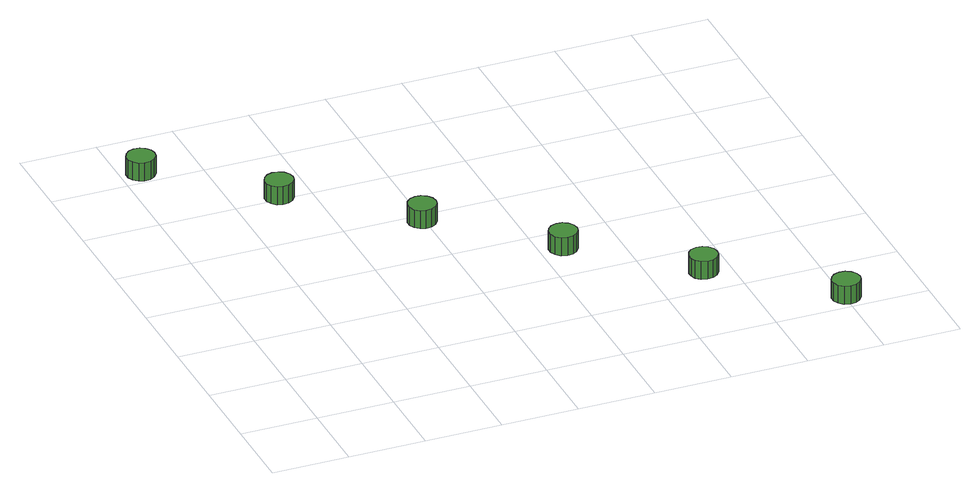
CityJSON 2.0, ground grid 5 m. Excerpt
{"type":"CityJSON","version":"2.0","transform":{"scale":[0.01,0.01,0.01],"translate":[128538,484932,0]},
"CityObjects":{
"tree1":{"type":"SolitaryVegetationObject","attributes":{"function":"something"},"geometry":[{"type":"MultiSurface","lod":"1","boundaries":[[[0,1,2,3,4,5,6,7,8,9,10,11,12,13,14]],[[15,16,17,18,19,20,21,22,23,24,25,26,27,28,29]],[[0,29,28,1]],[[1,28,27,2]],[[2,27,26,3]],[[3,26,25,4]],[[4,25,24,5]],[[5,24,23,6]],[[6,23,22,7]],[[7,22,21,8]],[[8,21,20,9]],[[9,20,19,10]],[[10,19,18,11]],[[11,18,17,12]],[[12,17,16,13]],[[13,16,15,14]],[[14,15,29,0]]]}]},
"tree2":{"type":"SolitaryVegetationObject","attributes":{"function":"something"},"geometry":[{"type":"MultiSurface","lod":"1","boundaries":[[[30,31,32,33,34,35,36,37,38,39,40,41,42,43,44]],[[45,46,47,48,49,50,51,52,53,54,55,56,57,58,59]],[[30,59,58,31]],[[31,58,57,32]],[[32,57,56,33]],[[33,56,55,34]],[[34,55,54,35]],[[35,54,53,36]],[[36,53,52,37]],[[37,52,51,38]],[[38,51,50,39]],[[39,50,49,40]],[[40,49,48,41]],[[41,48,47,42]],[[42,47,46,43]],[[43,46,45,44]],[[44,45,59,30]]]}]},
"tree3":{"type":"SolitaryVegetationObject","attributes":{"function":"something"},"geometry":[{"type":"MultiSurface","lod":"1","boundaries":[[[60,61,62,63,64,65,66,67,68,69,70,71,72,73,74]],[[75,76,77,78,79,80,81,82,83,84,85,86,87,88,89]],[[60,89,88,61]],[[61,88,87,62]],[[62,87,86,63]],[[63,86,85,64]],[[64,85,84,65]],[[65,84,83,66]],[[66,83,82,67]],[[67,82,81,68]],[[68,81,80,69]],[[69,80,79,70]],[[70,79,78,71]],[[71,78,77,72]],[[72,77,76,73]],[[73,76,75,74]],[[74,75,89,60]]]}]},
"tree4":{"type":"SolitaryVegetationObject","attributes":{"function":"something"},"geometry":[{"type":"MultiSurface","lod":"1","boundaries":[[[90,91,92,93,94,95,96,97,98,99,100,101,102,103,104]],[[105,106,107,108,109,110,111,112,113,114,115,116,117,118,119]],[[90,119,118,91]],[[91,118,117,92]],[[92,117,116,93]],[[93,116,115,94]],[[94,115,114,95]],[[95,114,113,96]],[[96,113,112,97]],[[97,112,111,98]],[[98,111,110,99]],[[99,110,109,100]],[[100,109,108,101]],[[101,108,107,102]],[[102,107,106,103]],[[103,106,105,104]],[[104,105,119,90]]]}]},
"tree5":{"type":"SolitaryVegetationObject","attributes":{"function":"something"},"geometry":[{"type":"MultiSurface","lod":"1","boundaries":[[[120,121,122,123,124,125,126,127,128,129,130,131,132,133,134]],[[135,136,137,138,139,140,141,142,143,144,145,146,147,148,149]],[[120,149,148,121]],[[121,148,147,122]],[[122,147,146,123]],[[123,146,145,124]],[[124,145,144,125]],[[125,144,143,126]],[[126,143,142,127]],[[127,142,141,128]],[[128,141,140,129]],[[129,140,139,130]],[[130,139,138,131]],[[131,138,137,132]],[[132,137,136,133]],[[133,136,135,134]],[[134,135,149,120]]]}]},
"tree6":{"type":"SolitaryVegetationObject","attributes":{"function":"something"},"geometry":[{"type":"MultiSurface","lod":"1","boundaries":[[[150,151,152,153,154,155,156,157,158,159,160,161,162,163,164]],[[165,166,167,168,169,170,171,172,173,174,175,176,177,178,179]],[[150,179,178,151]],[[151,178,177,152]],[[152,177,176,153]],[[153,176,175,154]],[[154,175,174,155]],[[155,174,173,156]],[[156,173,172,157]],[[157,172,171,158]],[[158,171,170,159]],[[159,170,169,160]],[[160,169,168,161]],[[161,168,167,162]],[[162,167,166,163]],[[163,166,165,164]],[[164,165,179,150]]]}]}
},
"vertices":[
[214,3090,154],[207,3127,154],[184,3158,154],[151,3177,154],[113,3181,154],[77,3169,154],[49,3143,154],[34,3109,154],[34,3071,154],[49,3036,154],[77,3010,154],[113,2999,154],[151,3003,154],[184,3022,154],[207,3052,154],[207,3052,29],[184,3022,29],[151,3003,29],[113,2999,29],[77,3010,29],[49,3036,29],[34,3071,29],[34,3109,29],[49,3143,29],[77,3169,29],[113,3181,29],[151,3177,29],[184,3158,29],[207,3127,29],[214,3090,29],
[879,2507,154],[871,2545,154],[849,2575,154],[816,2594,154],[778,2598,154],[742,2587,154],[714,2561,154],[698,2526,154],[698,2488,154],[714,2454,154],[742,2428,154],[778,2417,154],[816,2421,154],[849,2440,154],[871,2470,154],[871,2470,29],[849,2440,29],[816,2421,29],[778,2417,29],[742,2428,29],[714,2454,29],[698,2488,29],[698,2526,29],[714,2561,29],[742,2587,29],[778,2598,29],[816,2594,29],[849,2575,29],[871,2545,29],[879,2507,29],
[1564,1903,161],[1556,1940,161],[1534,1971,161],[1501,1990,161],[1463,1994,161],[1427,1982,161],[1399,1957,161],[1383,1922,161],[1383,1884,161],[1399,1849,161],[1427,1824,161],[1463,1812,161],[1501,1816,161],[1534,1835,161],[1556,1866,161],[1556,1866,36],[1534,1835,36],[1501,1816,36],[1463,1812,36],[1427,1824,36],[1399,1849,36],[1383,1884,36],[1383,1922,36],[1399,1957,36],[1427,1982,36],[1463,1994,36],[1501,1990,36],[1534,1971,36],[1556,1940,36],[1564,1903,36],
[2242,1310,141],[2234,1347,141],[2212,1378,141],[2179,1397,141],[2141,1401,141],[2105,1389,141],[2077,1363,141],[2061,1329,141],[2061,1291,141],[2077,1256,141],[2105,1230,141],[2141,1219,141],[2179,1223,141],[2212,1242,141],[2234,1272,141],[2234,1272,16],[2212,1242,16],[2179,1223,16],[2141,1219,16],[2105,1230,16],[2077,1256,16],[2061,1291,16],[2061,1329,16],[2077,1363,16],[2105,1389,16],[2141,1401,16],[2179,1397,16],[2212,1378,16],[2234,1347,16],[2242,1310,16],
[2913,716,146],[2906,754,146],[2883,784,146],[2850,803,146],[2812,807,146],[2776,796,146],[2748,770,146],[2733,735,146],[2733,697,146],[2748,663,146],[2776,637,146],[2812,625,146],[2850,629,146],[2883,648,146],[2906,679,146],[2906,679,21],[2883,648,21],[2850,629,21],[2812,625,21],[2776,637,21],[2748,663,21],[2733,697,21],[2733,735,21],[2748,770,21],[2776,796,21],[2812,807,21],[2850,803,21],[2883,784,21],[2906,754,21],[2913,716,21],
[3598,112,146],[3590,149,146],[3568,180,146],[3535,199,146],[3497,203,146],[3461,191,146],[3433,166,146],[3417,131,146],[3417,93,146],[3433,58,146],[3461,33,146],[3497,21,146],[3535,25,146],[3568,44,146],[3590,75,146],[3590,75,21],[3568,44,21],[3535,25,21],[3497,21,21],[3461,33,21],[3433,58,21],[3417,93,21],[3417,131,21],[3433,166,21],[3461,191,21],[3497,203,21],[3535,199,21],[3568,180,21],[3590,149,21],[3598,112,21]
]}
